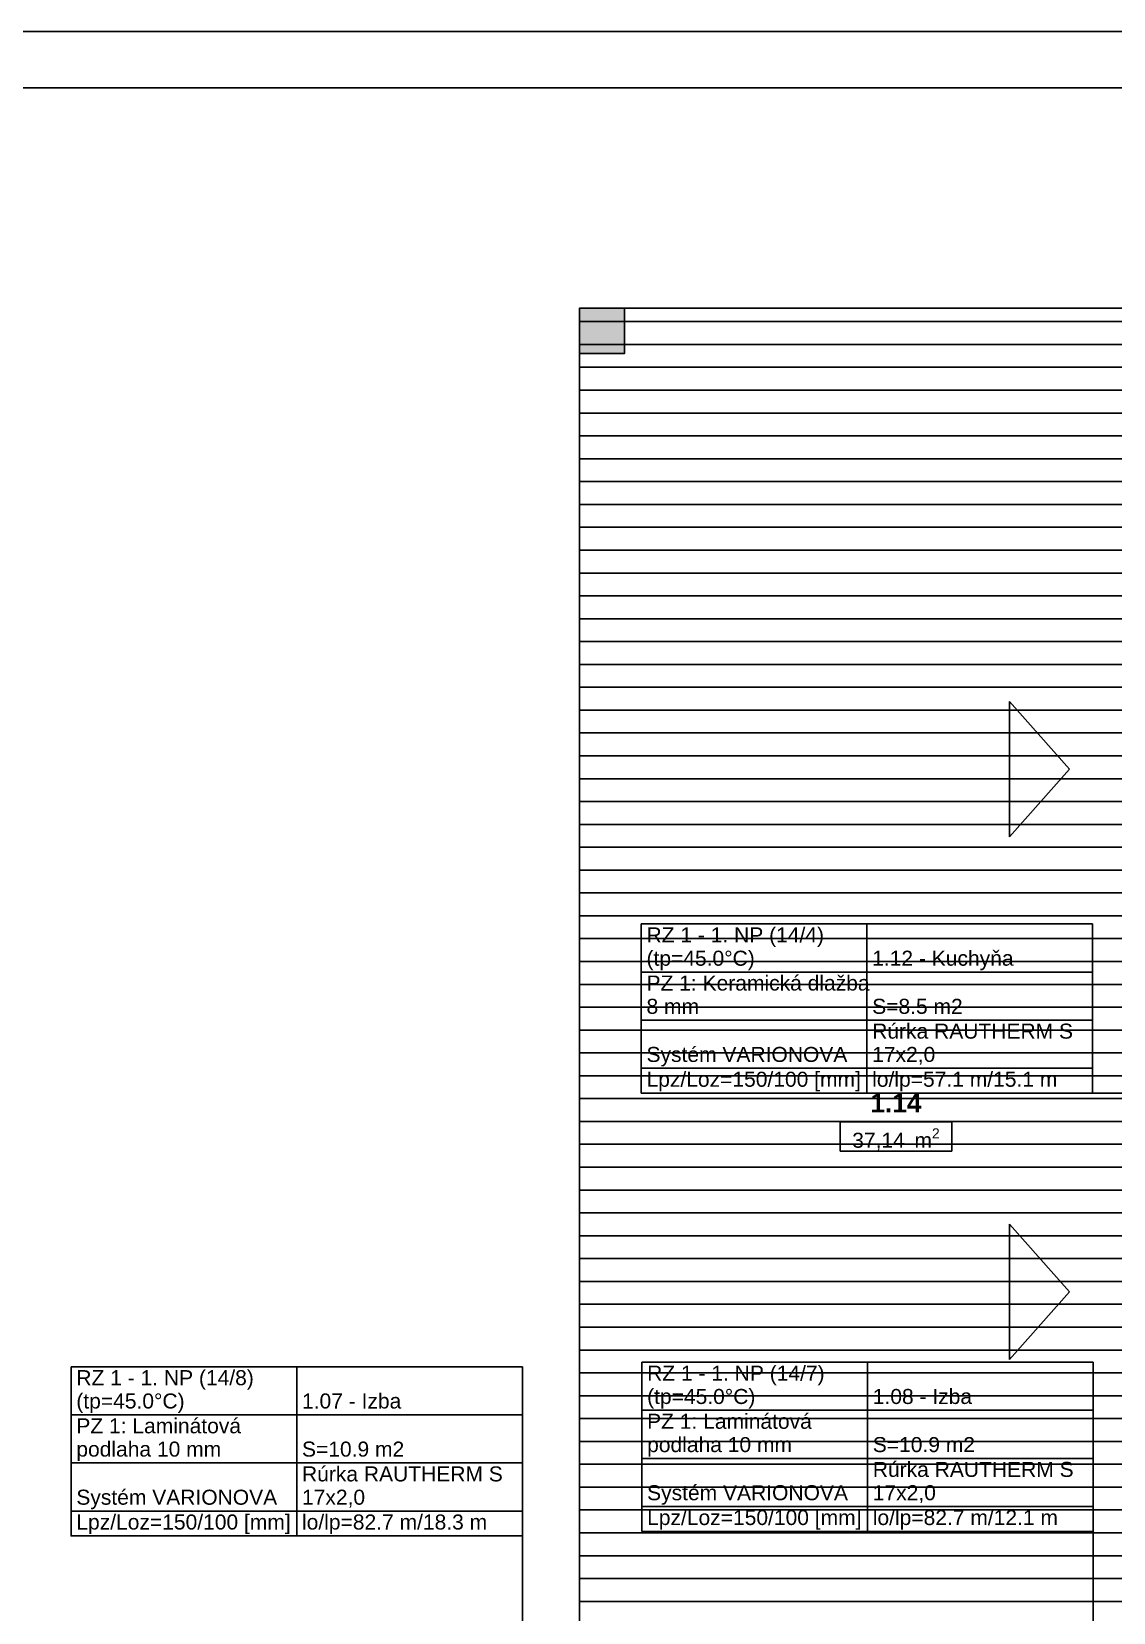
# Model space of a CAD drawing. Header units: millimetres. Extents: x 1046 to 74297, y -4150 to 54562.
# Drawn here: x 13834 to 21024, y 11631 to 22145 of the extents above; entities that cross this region are included whole.
import ezdxf
from ezdxf.enums import TextEntityAlignment as Align

# ---------------------------------------------------------------- set-up
doc = ezdxf.new("R2010")
doc.units = ezdxf.units.MM
for name, color, linetype in [('Externé - krezby a obrázky', 252, 'Continuous'), ('Konštrukcie - vodorovné nosné', 252, 'Continuous'), ('PERGOLA', 252, 'Continuous'), ('TABU_KY', 7, 'Continuous'), ('Výplně - Povrchové', 252, 'Continuous'), ('Výplně – Řezové', 252, 'Continuous'), ('Zóny', 252, 'Continuous'), ('Zóny – Razítka', 252, 'Continuous')]:
    doc.layers.add(name, color=color, linetype=linetype)
doc.layers.add('NETLAC', color=6, linetype='Continuous', plot=False)
doc.styles.add('ARIAL', font='arial.ttf')
doc.styles.add('GENEROVANÝ_STYL_1', font='arial.ttf')
doc.styles.add('GENEROVANÝ_STYL_2', font='arialbd.ttf')

# ---------------------------------------------------------------- blocks, each defined once
blk = doc.blocks.new('TERASA_1.14_14_1', base_point=(458219, 766543))
at = {"layer": 'Zóny – Razítka'}
for p, q in [((476777, 765561), (439661, 765561)), ((439661, 765561), (439661, 755740)), ((439661, 765561), (476777, 765561)), ((439661, 755740), (439661, 765561)), ((476777, 755740), (476777, 765561)), ((476777, 765561), (476777, 755740)), ((439661, 755740), (476777, 755740)), ((476777, 755740), (439661, 755740))]:
    blk.add_line(p, q, dxfattribs=at)
at = {"layer": 'Zóny – Razítka', "insert": (458219, 763365), "char_height": 5000, "attachment_point": 2, "style": 'GENEROVANÝ_STYL_1'}
blk.add_mtext('\\A1;{\\pqc;\\pt0,2500;\\fArial|b0|i0|c238|p0;\\W1.000000;37,14\\fArial|b0|i0|c238|p0;\\W1.000000;\\A1{\\H.66x;\\S^  ;}\\fArial|b0|i0|c238|p0;\\W1.000000; m\\fArial|b0|i0|c238|p0;\\W1.000000;\\A1{\\H.66x;\\S2^  ;}}', dxfattribs=at)
at = {"layer": 'Zóny – Razítka'}
for tag, height, style, p in [('ROOM_NUMBER', 6250, 'GENEROVANÝ_STYL_2', (458219, 774936)), ('DUMMY_849', 6250, 'GENEROVANÝ_STYL_2', (466560, 776365)), ('DUMMY_850', 5000, 'GENEROVANÝ_STYL_1', (444572, 764579))]:
    blk.add_attdef(tag, text='', height=height, dxfattribs=dict(at, style=style)).set_placement(p, align=Align.TOP_CENTER)
blk = doc.blocks.new('Deska_28_1', base_point=(352998, 573547))
at = {"layer": 'Výplně - Povrchové'}
h = blk.add_hatch(dxfattribs=at)
h.set_pattern_fill('PRKENNÁ_PODLAHA_0001', color=256, style=0, pattern_type=2)
h.set_pattern_definition([(0, (0, 0), (0, 7600), [])])
h.paths.add_polyline_path([(352998, 573547), (553748, 573547), (553748, 1036047), (352998, 1036047)])
at = {"layer": 'Konštrukcie - vodorovné nosné', "flags": 128}
blk.add_lwpolyline([(352998, 573547), (553748, 573547), (553748, 1036047), (352998, 1036047)], close=True, dxfattribs=at)
blk = doc.blocks.new('Symbol vstupu 27_2')
at = {"layer": 'Externé - krezby a obrázky'}
for p, q in [((0, 0), (22500, 20000)), ((45000, 0), (22500, 20000)), ((0, 0), (45000, 0))]:
    blk.add_line(p, q, dxfattribs=at)
blk = doc.blocks.new('Sloup_1_1', base_point=(360498, 1028547))
at = {"layer": 'Výplně – Řezové'}
blk.add_hatch(color=256, dxfattribs=at).paths.add_polyline_path([(352998, 1021047), (367998, 1021047), (367998, 1036047), (352998, 1036047)])
at = {"layer": 'PERGOLA', "flags": 128}
blk.add_lwpolyline([(352998, 1021047), (367998, 1021047), (367998, 1036047), (352998, 1036047)], close=True, dxfattribs=at)
blk = doc.blocks.new('A$Ca9295a0e')
blk.add_line((7010, 18694), (7010, 9774))
at = {"layer": 'Externé - krezby a obrázky', "xscale": 0.02, "yscale": 0.02, "zscale": 999.9999999999997, "rotation": 270}
for p in [(9868, 16379), (9868, 12903)]:
    blk.add_blockref('Symbol vstupu 27_2', p, dxfattribs=at)
at = {"layer": 'Konštrukcie - vodorovné nosné', "xscale": 0.02, "yscale": 0.02, "zscale": 0.02}
blk.add_blockref('Deska_28_1', (7010, 9744), dxfattribs=at)
at = {"layer": 'PERGOLA', "xscale": 0.02, "yscale": 0.02, "zscale": 0.02}
blk.add_blockref('Sloup_1_1', (7160, 18844), dxfattribs=at)
at = {"layer": 'Zóny', "xscale": 0.02, "yscale": 0.02, "zscale": 0.02}
blk.add_blockref('TERASA_1.14_14_1', (9114, 13603), dxfattribs=at).add_auto_attribs({'ROOM_NUMBER': '1.14'})
blk = doc.blocks.new('A$Cacebdfa7')
blk.add_blockref('A$Ca9295a0e', (2747, 1041))
at = {"layer": 'TABU_KY', "color": 5}
for p, q in [((10168, 15940), (13168, 15940)), ((11668, 15620), (11668, 15940)), ((10168, 15620), (13168, 15620)), ((11668, 15300), (11668, 15620)), ((10168, 15300), (13168, 15300)), ((11668, 14980), (11668, 15300)), ((10168, 14980), (13168, 14980)), ((11668, 14815), (11668, 14980)), ((13168, 14815), (15353, 14815)), ((6378, 12995), (9378, 12995)), ((7878, 12675), (7878, 12995)), ((10172, 13025), (13172, 13025)), ((11672, 12705), (11672, 13025)), ((6378, 12675), (9378, 12675)), ((7878, 12355), (7878, 12675)), ((10172, 12705), (13172, 12705)), ((11672, 12385), (11672, 12705)), ((6378, 12355), (9378, 12355)), ((7878, 12035), (7878, 12355)), ((10172, 12385), (13172, 12385)), ((11672, 12065), (11672, 12385)), ((6378, 12035), (9378, 12035)), ((7878, 11870), (7878, 12035)), ((10172, 12065), (13172, 12065)), ((11672, 11900), (11672, 12065)), ((13172, 11900), (13172, 9913)), ((9378, 11870), (9378, 9846))]:
    blk.add_line(p, q, dxfattribs=at)
for points in [[(10168, 15940), (10168, 14815), (13168, 14815), (13168, 15940)], [(6378, 12995), (6378, 11870), (9378, 11870), (9378, 12995)], [(10172, 13025), (10172, 11900), (13172, 11900), (13172, 13025)]]:
    blk.add_lwpolyline(points, dxfattribs=at)
at = {"layer": 'TABU_KY', "color": 160, "style": 'ARIAL'}
for s, p in [('RZ 1 - 1. NP (14/4) ', (10203, 15817)), ('(tp=45.0°C)', (10203, 15662)), ('1.12 - Kuchyňa', (11703, 15662)), ('PZ 1: Keramická dlažba', (10203, 15497)), ('8 mm', (10203, 15342)), ('S=8.5 m2', (11703, 15342)), ('Rúrka RAUTHERM S', (11703, 15177)), ('Systém VARIONOVA', (10203, 15022)), ('17x2,0', (11703, 15022)), ('Lpz/Loz=150/100 [mm]', (10203, 14857)), ('lo/lp=57.1 m/15.1 m', (11703, 14857)), ('RZ 1 - 1. NP (14/8) ', (6413, 12872)), ('RZ 1 - 1. NP (14/7) ', (10207, 12902)), ('(tp=45.0°C)', (10207, 12747)), ('1.08 - Izba', (11707, 12747)), ('(tp=45.0°C)', (6413, 12717)), ('1.07 - Izba', (7913, 12717)), ('PZ 1: Laminátová', (6413, 12552)), ('PZ 1: Laminátová', (10207, 12582)), ('podlaha 10 mm', (10207, 12427)), ('S=10.9 m2', (11707, 12427)), ('podlaha 10 mm', (6413, 12397)), ('S=10.9 m2', (7913, 12397)), ('Rúrka RAUTHERM S', (7913, 12232)), ('Rúrka RAUTHERM S', (11707, 12262)), ('Systém VARIONOVA', (10207, 12107)), ('17x2,0', (11707, 12107)), ('Systém VARIONOVA', (6413, 12077)), ('17x2,0', (7913, 12077)), ('Lpz/Loz=150/100 [mm]', (6413, 11912)), ('lo/lp=82.7 m/18.3 m', (7913, 11912)), ('Lpz/Loz=150/100 [mm]', (10207, 11942)), ('lo/lp=82.7 m/12.1 m', (11707, 11942))]:
    blk.add_text(s, height=100, dxfattribs=at).set_placement(p)

msp = doc.modelspace()

# ---------------------------------------------------------------- linework, layer by layer
msp.add_lwpolyline([(1296.1, 21770), (42546.1, 21770), (42546.1, 1520), (1296.1, 1520)], close=True)
at = {"layer": 'NETLAC'}
msp.add_lwpolyline([(1046.1, 22145), (42796.1, 22145), (42796.1, 1145), (1046.1, 1145)], close=True, dxfattribs=at)

# ---------------------------------------------------------------- next in the draw order: block references
msp.add_blockref('A$Cacebdfa7', (7717.6, 270))

doc.saveas('drawing.dxf')
